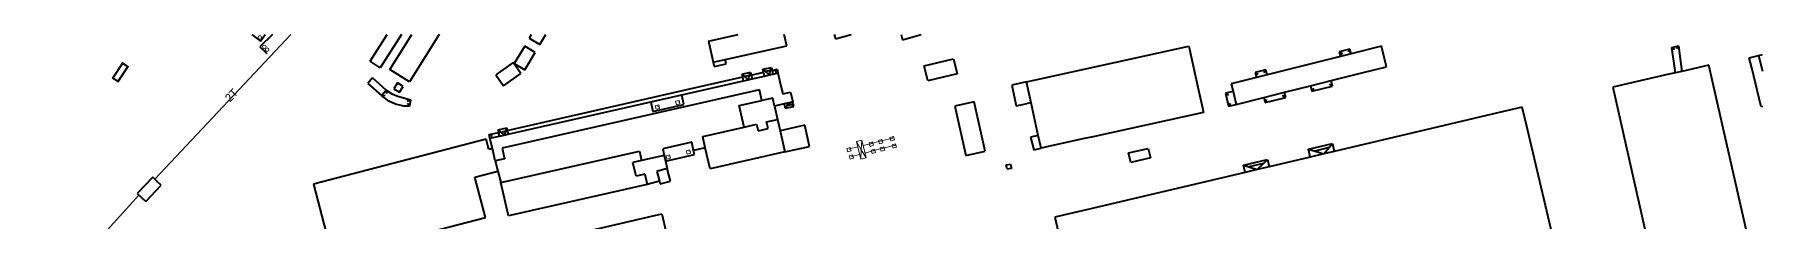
# Model space of a CAD drawing. Extents: x 1000 to 4000, y -4000 to -1000.
# Drawn here: x 3047 to 4000, y -2103 to -2000 of the extents above; entities that cross this region are included whole.
import ezdxf
from ezdxf.enums import TextEntityAlignment as Align

# ---------------------------------------------------------------- set-up
doc = ezdxf.new("R2010")
doc.units = 0
doc.header["$MEASUREMENT"] = 0
for name, color, linetype in [('13', 7, 'CONTINUOUS'), ('14', 7, 'CONTINUOUS'), ('15', 7, 'CONTINUOUS'), ('18', 7, 'CONTINUOUS'), ('19', 7, 'CONTINUOUS'), ('30', 7, 'CONTINUOUS'), ('7', 7, 'CONTINUOUS'), ('DOR_DOROZHKA', 40, 'CONTINUOUS')]:
    doc.layers.add(name, color=color, linetype=linetype)
doc.styles.get("Standard").update_dxf_attribs({"font": 'txt', "height": 0.2})

msp = doc.modelspace()

# ---------------------------------------------------------------- linework, layer by layer
at = {"layer": '13', "color": 253, "linetype": 'Continuous', "lineweight": 40}
for p, q in [((3166.5, -2000), (3171.15, -2003.73)), ((3177.85, -2000), (3170.84, -2006.82)), ((3171.15, -2003.73), (3173.79, -2000)), ((3231.66, -2014.67), (3241.07, -2000)), ((3249.07, -2000), (3237.33, -2018.3)), ((3242.56, -2019.32), (3254.68, -2000)), ((3269.82, -2000), (3253.43, -2026.14)), ((3320.61, -2000), (3319.4, -2002.09)), ((3319.4, -2002.09), (3325.37, -2005.54)), ((3325.37, -2005.54), (3328.58, -2000)), ((3418.38, -2003.67), (3434.89, -2000)), ((3461.58, -2006.31), (3460.18, -2000)), ((3487.85, -2000), (3488.45, -2002.42)), ((3488.45, -2002.42), (3497.18, -2000)), ((3524.72, -2000), (3525.54, -2002.91)), ((3525.54, -2002.91), (3535.84, -2000)), ((3170.84, -2006.82), (3174.67, -2010.53)), ((3317.03, -2006.46), (3311.27, -2015.92)), ((3322.79, -2009.96), (3317.03, -2006.46)), ((3317.03, -2019.43), (3322.79, -2009.96)), ((3418.38, -2003.67), (3420.97, -2015.32)), ((3427.6, -2013.85), (3461.58, -2006.31)), ((3593.91, -2026.07), (3683.44, -2006.38)), ((3683.44, -2006.38), (3688.79, -2030.67)), ((3772.38, -2008.1), (3766.5, -2009.58)), ((3766.5, -2009.58), (3768.21, -2010.6)), ((3766.5, -2009.58), (3767.12, -2012.06)), ((3773, -2010.58), (3767.12, -2012.06)), ((3772.38, -2008.1), (3771.35, -2009.82)), ((3773, -2010.58), (3772.38, -2008.1)), ((3789.74, -2006.38), (3773, -2010.58)), ((3790.33, -2008.7), (3789.74, -2006.38)), ((3792.6, -2017.77), (3790.33, -2008.7)), ((3950, -2007.1), (3953.72, -2006.25)), ((3950, -2007.1), (3951.42, -2008.31)), ((3952.03, -2021.13), (3950, -2007.1)), ((3953.72, -2006.25), (3952.66, -2007.94)), ((3953.72, -2006.25), (3954.87, -2014.93)), ((3992.69, -2012.79), (3997.87, -2011.52)), ((3997.87, -2011.52), (4000, -2010.99)), ((3997.87, -2011.52), (4000, -2020.16)), ((3237.33, -2018.3), (3231.66, -2014.67)), ((3253.43, -2026.14), (3242.56, -2019.32)), ((3310.61, -2015.36), (3301.01, -2022.16)), ((3314.96, -2021.5), (3310.61, -2015.36)), ((3311.27, -2015.92), (3317.03, -2019.43)), ((3420.97, -2015.32), (3427.6, -2013.85)), ((3420.97, -2015.32), (3421.5, -2017.72)), ((3421.5, -2017.72), (3428.13, -2016.25)), ((3428.13, -2016.25), (3427.6, -2013.85)), ((3436.95, -2021.93), (3441.66, -2020.86)), ((3441.09, -2022.54), (3441.66, -2020.86)), ((3441.66, -2020.86), (3442, -2022.39)), ((3442, -2022.39), (3448.83, -2020.86)), ((3448.45, -2019.2), (3453.16, -2018.14)), ((3448.83, -2020.86), (3448.45, -2019.2)), ((3448.45, -2019.2), (3449.87, -2020.5)), ((3449.3, -2022.92), (3448.83, -2020.86)), ((3452.63, -2019.85), (3449.87, -2020.5)), ((3449.87, -2020.5), (3451.87, -2022.33)), ((3451.87, -2022.33), (3452.63, -2019.85)), ((3452.63, -2019.85), (3453.16, -2018.14)), ((3453.16, -2018.14), (3453.54, -2019.81)), ((3453.54, -2019.81), (3456.26, -2019.21)), ((3453.54, -2019.81), (3454, -2021.85)), ((3454, -2021.85), (3456.78, -2021.22)), ((3456.26, -2019.21), (3455.19, -2020.9)), ((3456.26, -2019.21), (3456.78, -2021.22)), ((3456.78, -2021.22), (3458.6, -2029.24)), ((3537.46, -2017.37), (3553.64, -2013.5)), ((3539.42, -2025.57), (3537.46, -2017.37)), ((3553.64, -2013.5), (3555.6, -2021.7)), ((3725.96, -2019.42), (3720.07, -2020.89)), ((3720.07, -2020.89), (3721.78, -2021.9)), ((3720.07, -2020.89), (3720.77, -2023.68)), ((3725.96, -2019.42), (3724.84, -2021.16)), ((3726.65, -2022.2), (3725.96, -2019.42)), ((3767.12, -2012.06), (3726.65, -2022.2)), ((3767.11, -2024.16), (3778.9, -2021.2)), ((3778.9, -2021.2), (3792.6, -2017.77)), ((3952.03, -2021.13), (3948.36, -2021.96)), ((3955.6, -2020.36), (3952.03, -2021.13)), ((3954.87, -2014.93), (3955.6, -2020.36)), ((3970.43, -2016.96), (3955.6, -2020.36)), ((3997.64, -2136.96), (3970.43, -2016.96)), ((3994.09, -2018.47), (3992.69, -2012.79)), ((3999.38, -2039.92), (3994.09, -2018.47)), ((3233.07, -2023.99), (3230.39, -2027.02)), ((3230.39, -2027.02), (3237.92, -2033.68)), ((3240.64, -2030.67), (3233.07, -2023.99)), ((3237.92, -2033.68), (3240.64, -2030.67)), ((3240.64, -2030.67), (3240.76, -2032.6)), ((3240.64, -2030.67), (3243.77, -2032.69)), ((3246.91, -2026.61), (3244.79, -2029.91)), ((3244.79, -2029.91), (3247.89, -2031.9)), ((3250.01, -2028.6), (3246.91, -2026.61)), ((3247.89, -2031.9), (3250.01, -2028.6)), ((3301.01, -2022.16), (3305.36, -2028.3)), ((3446.49, -2030.62), (3304.49, -2062.82)), ((3305.36, -2028.3), (3314.96, -2021.5)), ((3382.43, -2035.9), (3406.51, -2030.43)), ((3403.64, -2033.27), (3437.76, -2025.53)), ((3406.51, -2030.43), (3437.29, -2023.44)), ((3437.29, -2023.44), (3436.95, -2021.93)), ((3436.95, -2021.93), (3438.33, -2023.19)), ((3437.76, -2025.53), (3437.29, -2023.44)), ((3437.76, -2025.53), (3440.27, -2024.96)), ((3441.09, -2022.54), (3438.33, -2023.19)), ((3438.33, -2023.19), (3440.27, -2024.96)), ((3440.27, -2024.96), (3441.09, -2022.54)), ((3440.27, -2024.96), (3442.47, -2024.46)), ((3440.27, -2024.96), (3440.27, -2024.96)), ((3442, -2022.39), (3442.47, -2024.46)), ((3442.47, -2024.46), (3449.3, -2022.92)), ((3447.81, -2036.42), (3446.49, -2030.62)), ((3449.3, -2022.92), (3451.87, -2022.33)), ((3451.87, -2022.33), (3454, -2021.85)), ((3451.87, -2022.33), (3451.87, -2022.33)), ((3458.6, -2029.24), (3459.41, -2032.79)), ((3555.6, -2021.7), (3539.42, -2025.57)), ((3593.91, -2026.07), (3585.74, -2027.87)), ((3585.74, -2027.87), (3588.29, -2039.43)), ((3596.46, -2037.64), (3593.91, -2026.07)), ((3688.79, -2030.67), (3690.57, -2038.8)), ((3720.77, -2023.68), (3706.83, -2027.18)), ((3706.83, -2027.18), (3707.88, -2031.37)), ((3726.65, -2022.2), (3720.77, -2023.68)), ((3736.23, -2031.9), (3750.61, -2028.3)), ((3750.61, -2028.3), (3762.01, -2025.44)), ((3750.61, -2028.3), (3751.37, -2031.33)), ((3751.37, -2031.33), (3762.77, -2028.47)), ((3751.37, -2031.33), (3752.4, -2029.61)), ((3762.77, -2028.47), (3761.05, -2027.44)), ((3762.01, -2025.44), (3767.11, -2024.16)), ((3762.77, -2028.47), (3762.01, -2025.44)), ((3948.36, -2021.96), (3917.37, -2028.99)), ((3917.37, -2028.99), (3943.34, -2143.53)), ((3237.92, -2033.68), (3239.95, -2033.46)), ((3242, -2036.83), (3237.92, -2033.68)), ((3245.69, -2038.45), (3242, -2036.83)), ((3243.77, -2032.69), (3247.02, -2034.02)), ((3250.27, -2039.64), (3245.69, -2038.45)), ((3247.02, -2034.02), (3253.96, -2036.09)), ((3253.52, -2039.64), (3250.27, -2039.64)), ((3253.96, -2036.09), (3252.18, -2037.04)), ((3253.52, -2039.64), (3252.29, -2038.06)), ((3253.96, -2036.09), (3253.52, -2039.64)), ((3307.4, -2052.95), (3382.43, -2035.9)), ((3307.86, -2054.98), (3386.57, -2037.14)), ((3386.57, -2037.14), (3403.64, -2033.27)), ((3386.57, -2037.14), (3387.79, -2042.55)), ((3387.79, -2042.55), (3404.84, -2038.58)), ((3404.84, -2038.58), (3403.64, -2033.27)), ((3435.39, -2039.23), (3447.81, -2036.42)), ((3438.08, -2051.07), (3435.39, -2039.23)), ((3453.86, -2035.05), (3447.81, -2036.42)), ((3454.87, -2039.46), (3453.86, -2035.05)), ((3460.26, -2038.24), (3454.87, -2039.46)), ((3454.87, -2039.46), (3456.54, -2046.91)), ((3459.41, -2032.79), (3463.73, -2031.81)), ((3462.8, -2037.67), (3460.26, -2038.24)), ((3460.26, -2038.24), (3460.82, -2040.74)), ((3460.82, -2040.74), (3461.81, -2039.2)), ((3460.82, -2040.74), (3465.51, -2039.68)), ((3461.81, -2039.2), (3462.8, -2037.67)), ((3461.81, -2039.2), (3464.16, -2038.67)), ((3464.95, -2037.18), (3462.8, -2037.67)), ((3462.8, -2037.67), (3464.16, -2038.67)), ((3462.8, -2037.67), (3462.8, -2037.67)), ((3463.73, -2031.81), (3464.95, -2037.18)), ((3463.73, -2031.81), (3463.73, -2031.81)), ((3464.16, -2038.67), (3465.51, -2039.68)), ((3465.51, -2039.68), (3464.95, -2037.18)), ((3565, -2037.07), (3554.29, -2039.46)), ((3554.29, -2039.46), (3560.36, -2066.7)), ((3571.07, -2064.31), (3565, -2037.07)), ((3588.29, -2039.43), (3594.34, -2038.1)), ((3596.46, -2037.64), (3594.34, -2038.1)), ((3600.43, -2055.72), (3596.46, -2037.64)), ((3690.57, -2038.8), (3691.5, -2043.01)), ((3707.88, -2031.37), (3703.65, -2032.43)), ((3703.65, -2032.43), (3705.37, -2033.46)), ((3703.65, -2032.43), (3705.45, -2039.62)), ((3705.45, -2039.62), (3706.48, -2037.91)), ((3705.45, -2039.62), (3709.68, -2038.56)), ((3707.88, -2031.37), (3709.68, -2038.56)), ((3709.68, -2038.56), (3724.83, -2034.76)), ((3724.83, -2034.76), (3736.23, -2031.9)), ((3724.83, -2034.76), (3725.54, -2037.59)), ((3725.54, -2037.59), (3736.94, -2034.73)), ((3725.54, -2037.59), (3726.57, -2035.87)), ((3736.94, -2034.73), (3735.22, -2033.7)), ((3736.94, -2034.73), (3736.23, -2031.9)), ((3867.47, -2040.14), (3859.52, -2042.01)), ((3870.33, -2052.33), (3867.47, -2040.14)), ((4000, -2039.77), (3999.38, -2039.92)), ((3438.08, -2051.07), (3444.97, -2049.52)), ((3444.97, -2049.52), (3445.78, -2053.13)), ((3450.49, -2048.27), (3456.54, -2046.91)), ((3451.3, -2051.88), (3450.49, -2048.27)), ((3456.54, -2046.91), (3457.96, -2053.2)), ((3691.5, -2043.01), (3629.75, -2056.59)), ((3850.92, -2044.03), (3763.71, -2064.55)), ((3859.52, -2042.01), (3850.92, -2044.03)), ((3295.77, -2057.78), (3200.48, -2082.61)), ((3297.25, -2063.47), (3295.77, -2057.78)), ((3297.38, -2055.22), (3302.69, -2054.01)), ((3297.38, -2055.22), (3299.08, -2056.26)), ((3297.86, -2057.25), (3297.38, -2055.22)), ((3297.86, -2057.25), (3303.15, -2056.05)), ((3299.16, -2062.98), (3297.86, -2057.25)), ((3302.36, -2052.53), (3307.06, -2051.47)), ((3302.69, -2054.01), (3302.36, -2052.53)), ((3303.91, -2053.89), (3302.36, -2052.53)), ((3303.15, -2056.05), (3302.69, -2054.01)), ((3303.15, -2056.05), (3305.72, -2055.47)), ((3303.91, -2053.89), (3306.42, -2053.39)), ((3305.72, -2055.47), (3303.91, -2053.89)), ((3306.42, -2053.39), (3305.72, -2055.47)), ((3305.72, -2055.47), (3307.86, -2054.98)), ((3305.72, -2055.47), (3305.72, -2055.47)), ((3307.06, -2051.47), (3306.42, -2053.39)), ((3307.06, -2051.47), (3307.4, -2052.95)), ((3307.4, -2052.95), (3307.86, -2054.98)), ((3409.2, -2059.42), (3393.16, -2063.03)), ((3410.23, -2064.01), (3409.2, -2059.42)), ((3415.23, -2056.23), (3438.08, -2051.07)), ((3416.66, -2062.56), (3415.23, -2056.23)), ((3445.78, -2053.13), (3451.3, -2051.88)), ((3471.59, -2050.12), (3457.96, -2053.2)), ((3457.96, -2053.2), (3460.58, -2064.81)), ((3474.21, -2061.74), (3471.59, -2050.12)), ((3600.43, -2055.72), (3596.15, -2056.66)), ((3596.15, -2056.66), (3597.86, -2063.7)), ((3601.97, -2062.7), (3600.43, -2055.72)), ((3626.7, -2057.26), (3607.48, -2061.49)), ((3629.75, -2056.59), (3626.7, -2057.26)), ((3887.03, -2123.27), (3870.33, -2052.33)), ((3299.16, -2062.98), (3297.25, -2063.47)), ((3300.71, -2069.82), (3299.16, -2062.98)), ((3305.82, -2068.66), (3300.71, -2069.82)), ((3303.82, -2081.74), (3380.34, -2064.4)), ((3304.49, -2062.82), (3305.82, -2068.66)), ((3380.34, -2064.4), (3381.52, -2069.61)), ((3393.99, -2066.73), (3381.52, -2069.61)), ((3393.16, -2063.03), (3393.99, -2066.73)), ((3393.99, -2066.73), (3394.7, -2069.85)), ((3394.7, -2069.85), (3410.73, -2066.24)), ((3416.66, -2062.56), (3410.23, -2064.01)), ((3410.73, -2066.24), (3410.23, -2064.01)), ((3419.27, -2074.13), (3416.66, -2062.56)), ((3460.58, -2064.81), (3419.27, -2074.13)), ((3460.58, -2064.81), (3474.21, -2061.74)), ((3560.36, -2066.7), (3571.07, -2064.31)), ((3597.86, -2063.7), (3601.97, -2062.7)), ((3607.48, -2061.49), (3601.97, -2062.7)), ((3650.16, -2065.37), (3661.02, -2062.83)), ((3651.39, -2070.61), (3650.16, -2065.37)), ((3662.25, -2068.07), (3651.39, -2070.61)), ((3661.02, -2062.83), (3662.25, -2068.07)), ((3713.64, -2072.06), (3726.84, -2068.96)), ((3724.6, -2071.2), (3726.84, -2068.96)), ((3726.84, -2068.96), (3727.79, -2073)), ((3750.51, -2067.66), (3727.79, -2073)), ((3749.49, -2063.32), (3762.69, -2060.22)), ((3750.51, -2067.66), (3749.49, -2063.32)), ((3749.49, -2063.32), (3753.26, -2064.46)), ((3758, -2065.89), (3750.51, -2067.66)), ((3760.84, -2062.46), (3753.26, -2064.46)), ((3753.26, -2064.46), (3758, -2065.89)), ((3758, -2065.89), (3760.84, -2062.46)), ((3763.71, -2064.55), (3758, -2065.89)), ((3760.84, -2062.46), (3762.69, -2060.22)), ((3762.69, -2060.22), (3763.71, -2064.55)), ((3289.58, -2078.67), (3302.16, -2075.39)), ((3300.71, -2069.82), (3302.16, -2075.39)), ((3302.16, -2075.39), (3303.82, -2081.74)), ((3381.52, -2069.61), (3376.74, -2070.71)), ((3378.47, -2078.18), (3376.74, -2070.71)), ((3383.22, -2077.09), (3378.47, -2078.18)), ((3383.22, -2077.09), (3384.5, -2082.75)), ((3395.63, -2074), (3389.95, -2075.54)), ((3389.95, -2075.54), (3391.39, -2080.88)), ((3394.7, -2069.85), (3395.63, -2074)), ((3397.49, -2080.87), (3395.63, -2074)), ((3582.77, -2072.02), (3585.13, -2071.6)), ((3583.2, -2074.42), (3582.77, -2072.02)), ((3585.55, -2074), (3583.2, -2074.42)), ((3585.13, -2071.6), (3585.55, -2074)), ((3714.59, -2076.11), (3627.82, -2096.52)), ((3714.59, -2076.11), (3713.64, -2072.06)), ((3713.64, -2072.06), (3716.67, -2073.05)), ((3721.27, -2074.53), (3714.59, -2076.11)), ((3724.6, -2071.2), (3716.67, -2073.05)), ((3716.67, -2073.05), (3721.27, -2074.53)), ((3721.27, -2074.53), (3724.6, -2071.2)), ((3727.79, -2073), (3721.27, -2074.53)), ((3111.77, -2078.76), (3103.24, -2087.72)), ((3103.24, -2087.72), (3105.83, -2090.18)), ((3107.97, -2092.22), (3116.5, -2083.25)), ((3114.43, -2081.29), (3111.77, -2078.76)), ((3116.5, -2083.25), (3114.43, -2081.29)), ((3200.48, -2082.61), (3210.98, -2122.93)), ((3295.38, -2100.93), (3289.58, -2078.67)), ((3307.98, -2100.09), (3303.82, -2081.74)), ((3384.5, -2082.75), (3309.75, -2099.69)), ((3391.39, -2080.88), (3384.5, -2082.75)), ((3391.39, -2080.88), (3391.81, -2082.41)), ((3391.81, -2082.41), (3397.49, -2080.87)), ((3105.83, -2090.18), (3107.97, -2092.22)), ((3627.82, -2096.52), (3619.82, -2098.41)), ((3210.98, -2122.93), (3295.38, -2100.93)), ((3309.75, -2099.69), (3307.98, -2100.09)), ((3342.75, -2110.66), (3388.72, -2099.96)), ((3388.72, -2099.96), (3392.72, -2099.03)), ((3392.72, -2099.03), (3395.11, -2109.31)), ((3619.82, -2098.41), (3609.47, -2100.84)), ((3609.47, -2100.84), (3628.42, -2181.37))]:
    msp.add_line(p, q, dxfattribs=at)
at = {"layer": '14', "color": 253, "linetype": 'Continuous', "lineweight": 0}
for p, q in [((3095.05, -2015.51), (3089.35, -2024.05)), ((3092.65, -2026.25), (3098.34, -2017.71)), ((3098.34, -2017.71), (3095.05, -2015.51)), ((3089.35, -2024.05), (3092.65, -2026.25)), ((3092.65, -2026.25), (3092.65, -2026.25))]:
    msp.add_line(p, q, dxfattribs=at)
at = {"layer": '15', "color": 253, "linetype": 'Continuous', "lineweight": 0}
for p, q in [((3500.06, -2059.14), (3502.97, -2058.41)), ((3502.51, -2068.84), (3500.06, -2059.14)), ((3500.06, -2059.14), (3502.74, -2063.62)), ((3502.97, -2058.41), (3502.74, -2063.62)), ((3505.42, -2068.1), (3502.97, -2058.41)), ((3513.74, -2058.71), (3508.56, -2060.09)), ((3520.08, -2057.13), (3513.74, -2058.71)), ((3496.28, -2063.19), (3500.79, -2062.04)), ((3497.59, -2067.25), (3501.83, -2066.16)), ((3502.74, -2063.62), (3502.51, -2068.84)), ((3502.51, -2068.84), (3505.42, -2068.1)), ((3502.74, -2063.62), (3505.42, -2068.1)), ((3508.56, -2060.09), (3503.7, -2061.3)), ((3504.74, -2065.41), (3509.66, -2064.09)), ((3509.66, -2064.09), (3514.77, -2062.78)), ((3514.77, -2062.78), (3521.32, -2061.12))]:
    msp.add_line(p, q, dxfattribs=at)
at = {"layer": '18', "color": 253, "linetype": 'Continuous', "lineweight": 0}
for p, q in [((3159.24, -2030.53), (3187.95, -2000)), ((3112.88, -2079.81), (3159.24, -2030.53)), ((3046.55, -2152.29), (3104.17, -2088.61))]:
    msp.add_line(p, q, dxfattribs=at)
at = {"layer": '30', "color": 253, "linetype": 'Continuous', "lineweight": 0}
for p, q in [((3090.05, -2023.91), (3095.19, -2016.21)), ((3097.65, -2017.85), (3092.51, -2025.56)), ((3095.19, -2016.21), (3097.65, -2017.85)), ((3092.51, -2025.56), (3090.05, -2023.91))]:
    msp.add_line(p, q, dxfattribs=at)
at = {"layer": '7', "color": 253, "linetype": 'Continuous', "lineweight": 0}
for centre, radius in [((3170.85, -2001.61), 1), ((3173.31, -2006.82), 1), ((3174.85, -2008.37), 1), ((3390.59, -2039.67), 0.041), ((3401.77, -2037.15), 0.041), ((3396.53, -2067.23), 0.041), ((3407.67, -2064.41), 0.041)]:
    msp.add_circle(centre, radius, dxfattribs=at)
for p in [(3513.74, -2058.71), (3520.08, -2057.13), (3496.28, -2063.19), (3497.59, -2067.25), (3508.56, -2060.09), (3509.66, -2064.09), (3514.77, -2062.78), (3521.32, -2061.12)]:
    msp.add_point(p, dxfattribs=at)
at = {"layer": 'DOR_DOROZHKA', "linetype": 'Continuous', "lineweight": 0}
for p, q in [((3391, -2038.87), (3389.06, -2039.35)), ((3389.54, -2041.29), (3389.06, -2039.35)), ((3391.48, -2040.81), (3391, -2038.87)), ((3402.18, -2036.35), (3400.24, -2036.83)), ((3400.72, -2038.77), (3400.24, -2036.83)), ((3402.66, -2038.29), (3400.72, -2038.77)), ((3402.66, -2038.29), (3402.18, -2036.35)), ((3391.48, -2040.81), (3389.54, -2041.29)), ((3507, -2059.82), (3508.92, -2059.26)), ((3509.48, -2061.17), (3508.92, -2059.26)), ((3512.17, -2058.45), (3514.09, -2057.88)), ((3512.74, -2060.36), (3512.17, -2058.45)), ((3514.66, -2059.8), (3514.09, -2057.88)), ((3518.52, -2056.86), (3520.44, -2056.3)), ((3519.09, -2058.78), (3518.52, -2056.86)), ((3519.09, -2058.78), (3521, -2058.21)), ((3521, -2058.21), (3520.44, -2056.3)), ((3396.91, -2066.41), (3394.98, -2066.94)), ((3395.51, -2068.87), (3394.98, -2066.94)), ((3397.44, -2068.34), (3395.51, -2068.87)), ((3397.44, -2068.34), (3396.91, -2066.41)), ((3408.06, -2063.6), (3406.13, -2064.12)), ((3406.65, -2066.05), (3406.13, -2064.12)), ((3408.58, -2065.52), (3406.65, -2066.05)), ((3408.58, -2065.52), (3408.06, -2063.6)), ((3494.72, -2062.92), (3496.64, -2062.36)), ((3495.29, -2064.84), (3494.72, -2062.92)), ((3495.29, -2064.84), (3497.21, -2064.27)), ((3496.03, -2066.99), (3497.95, -2066.42)), ((3496.6, -2068.9), (3496.03, -2066.99)), ((3496.6, -2068.9), (3498.52, -2068.34)), ((3497.21, -2064.27), (3496.64, -2062.36)), ((3498.52, -2068.34), (3497.95, -2066.42)), ((3507.57, -2061.74), (3507, -2059.82)), ((3507.57, -2061.74), (3509.48, -2061.17)), ((3508.1, -2063.82), (3510.02, -2063.25)), ((3508.67, -2065.74), (3508.1, -2063.82)), ((3508.67, -2065.74), (3510.59, -2065.17)), ((3510.59, -2065.17), (3510.02, -2063.25)), ((3512.74, -2060.36), (3514.66, -2059.8)), ((3513.21, -2062.51), (3515.13, -2061.94)), ((3513.78, -2064.43), (3513.21, -2062.51)), ((3513.78, -2064.43), (3515.69, -2063.86)), ((3515.69, -2063.86), (3515.13, -2061.94)), ((3519.76, -2060.86), (3521.68, -2060.29)), ((3520.33, -2062.77), (3519.76, -2060.86)), ((3520.33, -2062.77), (3522.25, -2062.21)), ((3522.25, -2062.21), (3521.68, -2060.29))]:
    msp.add_line(p, q, dxfattribs=at)

# ---------------------------------------------------------------- texts
at = {"layer": '19', "color": 253, "linetype": 'Continuous', "lineweight": 0}
msp.add_text('2Т', height=4.5, rotation=45.9642, dxfattribs=at).set_placement((3155.19, -2033.43), align=Align.MIDDLE)

doc.saveas('drawing.dxf')
